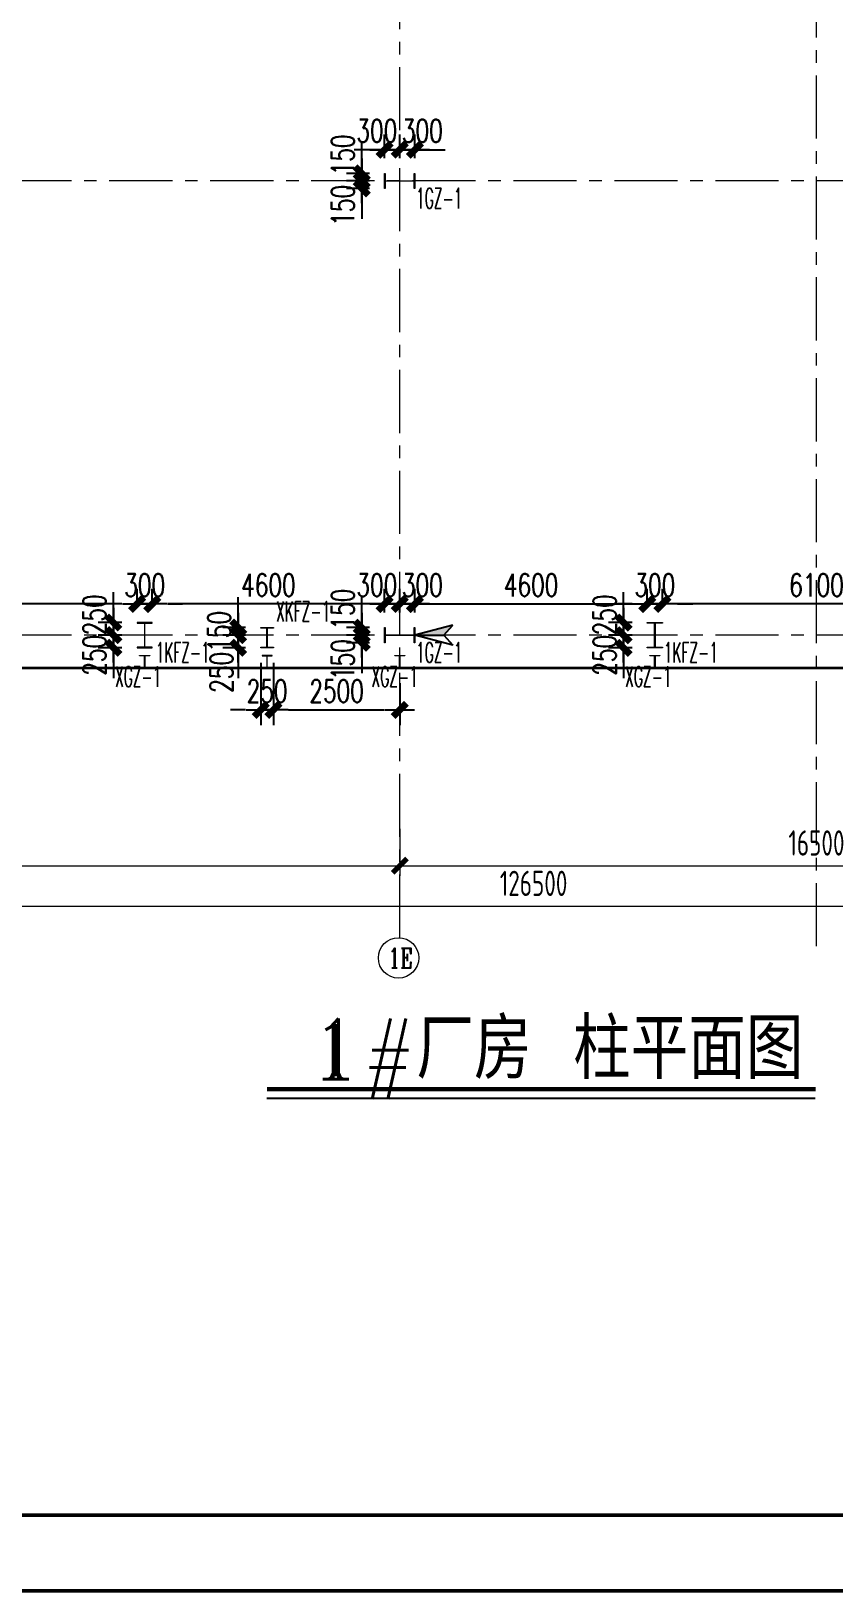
# Model space of a CAD drawing. Extents: x -1201378 to 2367219, y -619313 to 244905.
# Drawn here: x 143847 to 159733, y 118680 to 149617 of the extents above; entities that cross this region are included whole.
import ezdxf
from ezdxf.enums import TextEntityAlignment as Align

# ---------------------------------------------------------------- set-up
doc = ezdxf.new("R2010")
doc.units = 0
doc.header["$LTSCALE"] = 1000
doc.linetypes.add('CENTER', pattern=[2, 1.25, -0.25, 0.25, -0.25])
doc.linetypes.add('HIDDEN', pattern=[0.375, 0.25, -0.125])
doc.layers.get('0').update_dxf_attribs({"linetype": 'CONTINUOUS'})
doc.layers.get('Defpoints').update_dxf_attribs({"linetype": 'CONTINUOUS'})
for name, color, linetype in [('0-cxFrame', 155, 'CONTINUOUS'), ('S-CJGC', 5, 'CONTINUOUS'), ('S-DIMZ', 115, 'CONTINUOUS'), ('S-SGJ', 21, 'CONTINUOUS'), ('S-SHAPE2', 165, 'HIDDEN'), ('S-TEXT', 21, 'CONTINUOUS')]:
    doc.layers.add(name, color=color, linetype=linetype)
for name, color, linetype, lineweight in [('0-cxText', 131, 'CONTINUOUS', 25), ('S-axis', 111, 'CONTINUOUS', 0), ('S-col', 2, 'CONTINUOUS', 0), ('S-dote', 5, 'CENTER', 0)]:
    doc.layers.add(name, color=color, linetype=linetype, lineweight=lineweight)
doc.styles.add('_TCH_AXIS', font='COMPLEX', dxfattribs={"bigfont": 'GBCBIG'})
doc.styles.add('cx_tuming', font='simhei.ttf')
doc.styles.add('cx_tuqian1', font='')
doc.styles.add('SS1', font='tj-romans1.shx', dxfattribs={"width": 0.7, "bigfont": 'tj-hztxt1.shx'})
doc.styles.add('TKZ1', font='tjromant.shx', dxfattribs={"width": 0.7, "bigfont": 'tjhts.shx'})
doc.styles.add('TSSD_Dimension', font='tssdeng.shx', dxfattribs={"width": 0.7, "bigfont": 'hztxt.shx'})
doc.styles.add('黑体', font='simhei.ttf', dxfattribs={"width": 0.8})
doc.styles.get('cx_tuqian1').set_extended_font_data('SimSun')
doc.dimstyles.new('S-150-ARCHI', dxfattribs={"dimscale": 150, "dimtxt": 3, "dimasz": 2, "dimexe": 2, "dimexo": 2, "dimgap": 1, "dimtad": 1, "dimdec": 0, "dimzin": 0, "dimdsep": 46, "dimtxsty": 'SS1', "dimblk1": 'TT', "dimblk2": 'TT', "dimsah": 1, "dimcen": 1, "dimclrd": 256, "dimclre": 256, "dimclrt": 256, "dimadec": 0, "dimazin": 0, "dimtfac": 1, "dimtdec": 0, "dimtix": 1, "dimtmove": 2, "dimatfit": 0, "dimldrblk": 'TT', "dimfxl": 2, "dimtolj": 1, "dimtzin": 0, "dimarcsym": 0})
doc.dimstyles.new('TSSD_200_200', dxfattribs={"dimtxt": 500, "dimasz": 200, "dimexe": 200, "dimexo": 500, "dimgap": 200, "dimtad": 1, "dimdec": 0, "dimzin": 0, "dimdsep": 46, "dimtxsty": 'TSSD_Dimension', "dimblk": 'ARCHTICK', "dimcen": 0, "dimdle": 200, "dimclrt": 7, "dimadec": 0, "dimazin": 0, "dimtfac": 1, "dimtdec": 0, "dimtix": 1, "dimtmove": 2, "dimatfit": 3, "dimfxl": 1, "dimtolj": 1, "dimtzin": 0, "dimarcsym": 0})

# ---------------------------------------------------------------- blocks, each defined once
blk = doc.blocks.new('TK22.A0 L(Dragon)')
at = {"layer": '0-cxFrame', "color": 7, "const_width": 0.5}
blk.add_lwpolyline([(0, 0), (-1486, 0), (-1486, 841), (0, 841)], close=True, dxfattribs=at)
at = {"layer": '0-cxFrame', "const_width": 0.5}
blk.add_lwpolyline([(-80, 10), (-1466, 10), (-1466, 831), (-80, 831)], close=True, dxfattribs=at)
at = {"style": '黑体', "flags": 4}
blk.add_attdef('图幅', text='', height=3.3, dxfattribs=at).set_placement((-40, 3), align=Align.RIGHT)
at = {"layer": '0-cxText', "flags": 4}
for tag, height, style, p in [('建设单位', 3.5, 'cx_tuming', (-45, 240)), ('项目名称', 3.5, 'cx_tuming', (-45, 210)), ('子项名称', 3.5, 'cx_tuming', (-45, 180)), ('工程编号', 3.3, 'cx_tuqian1', (-35, 165)), ('图名1', 3.5, 'cx_tuming', (-45, 87)), ('图名2', 3.5, 'cx_tuming', (-45, 79)), ('图名3', 3.5, 'cx_tuming', (-45, 71)), ('出图日期', 3.3, 'cx_tuqian1', (-39, 60)), ('专业', 3.3, 'cx_tuqian1', (-55, 52)), ('图号', 3.3, 'cx_tuqian1', (-55, 44)), ('版次', 3.3, 'cx_tuqian1', (-20, 44))]:
    blk.add_attdef(tag, text='', height=height, dxfattribs=dict(at, style=style)).set_placement(p, align=Align.MIDDLE)
at = {"layer": 'Defpoints', "color": 6, "flags": 4}
for tag, height, style, p in [('tufu', 3.3, '黑体', (-12, 12)), ('dwfname', 4, 'cx_tuqian1', (-80, 3))]:
    blk.add_attdef(tag, text='', height=height, dxfattribs=dict(at, style=style)).set_placement(p, align=Align.RIGHT)
blk = doc.blocks.new('_FZH')
at = {"layer": 'S-col'}
blk.add_lwpolyline([(-0.375, -0.188), (-0.375, 0.187), (-0.36, 0.187), (-0.36, 0.005), (0.36, 0.005), (0.36, 0.187), (0.375, 0.187), (0.375, -0.188), (0.36, -0.188), (0.36, -0.005), (-0.36, -0.005), (-0.36, -0.188)], close=True, dxfattribs=at)
blk = doc.blocks.new('w4234324')
at = {"layer": 'S-col', "xscale": 800.0000000000005, "yscale": 800.0000000000005, "zscale": 800.0000000000005}
for p in [(-193954, 750820), (-193954, 741820)]:
    blk.add_blockref('_FZH', p, dxfattribs=at)
blk = doc.blocks.new('_ArchTick')
at = {"color": 0, "linetype": 'ByBlock', "const_width": 0.5}
blk.add_lwpolyline([(-0.71, -0.71), (0.71, 0.71)], dxfattribs=at)
blk = doc.blocks.new('*D3026')
at = {"layer": 'Defpoints', "color": 0, "transparency": 16777216}
for p in [(-165358, 21687), (-148858, 21687), (-148858, 20460)]:
    blk.add_point(p, dxfattribs=at)
at = {"layer": 'S-axis', "color": 0, "lineweight": -2, "transparency": 16777216}
for p, q in [((-165358, 21187), (-165358, 20260)), ((-148858, 21187), (-148858, 20260)), ((-165558, 20460), (-148658, 20460))]:
    blk.add_line(p, q, dxfattribs=at)
at = {"layer": 'S-axis', "color": 0, "lineweight": -2, "transparency": 16777216, "xscale": 200, "yscale": 200, "zscale": 200, "rotation": 180}
blk.add_blockref('_ArchTick', (-165358, 20460), dxfattribs=at)
at = {"layer": 'S-axis', "color": 0, "lineweight": -2, "transparency": 16777216, "xscale": 200, "yscale": 200, "zscale": 200}
blk.add_blockref('_ArchTick', (-148858, 20460), dxfattribs=at)
at = {"layer": 'S-axis', "color": 7, "transparency": 16777216, "insert": (-157108, 20910), "char_height": 500, "attachment_point": 5, "style": 'TSSD_Dimension'}
blk.add_mtext('\\A1;16500', dxfattribs=at)
blk = doc.blocks.new('*D3027')
at = {"layer": 'Defpoints', "color": 0, "transparency": 16777216}
for p in [(-148858, 21687), (-132358, 21687), (-132358, 20460)]:
    blk.add_point(p, dxfattribs=at)
at = {"layer": 'S-axis', "color": 0, "lineweight": -2, "transparency": 16777216}
for p, q in [((-148858, 21187), (-148858, 20260)), ((-132358, 21187), (-132358, 20260)), ((-149058, 20460), (-132158, 20460))]:
    blk.add_line(p, q, dxfattribs=at)
at = {"layer": 'S-axis', "color": 0, "lineweight": -2, "transparency": 16777216, "xscale": 200, "yscale": 200, "zscale": 200, "rotation": 180}
blk.add_blockref('_ArchTick', (-148858, 20460), dxfattribs=at)
at = {"layer": 'S-axis', "color": 0, "lineweight": -2, "transparency": 16777216, "xscale": 200, "yscale": 200, "zscale": 200}
blk.add_blockref('_ArchTick', (-132358, 20460), dxfattribs=at)
at = {"layer": 'S-axis', "color": 7, "transparency": 16777216, "insert": (-140608, 20910), "char_height": 500, "attachment_point": 5, "style": 'TSSD_Dimension'}
blk.add_mtext('\\A1;16500', dxfattribs=at)
blk = doc.blocks.new('*D3034')
at = {"layer": 'Defpoints', "color": 0, "transparency": 16777216}
for p in [(-209458, 21587), (-82958, 21587), (-82958, 19660)]:
    blk.add_point(p, dxfattribs=at)
at = {"layer": 'S-axis', "color": 0, "lineweight": -2, "transparency": 16777216}
for p, q in [((-209458, 21087), (-209458, 19460)), ((-82958, 21087), (-82958, 19460)), ((-209658, 19660), (-82758, 19660))]:
    blk.add_line(p, q, dxfattribs=at)
at = {"layer": 'S-axis', "color": 0, "lineweight": -2, "transparency": 16777216, "xscale": 200, "yscale": 200, "zscale": 200, "rotation": 180}
blk.add_blockref('_ArchTick', (-209458, 19660), dxfattribs=at)
at = {"layer": 'S-axis', "color": 0, "lineweight": -2, "transparency": 16777216, "xscale": 200, "yscale": 200, "zscale": 200}
blk.add_blockref('_ArchTick', (-82958, 19660), dxfattribs=at)
at = {"layer": 'S-axis', "color": 7, "transparency": 16777216, "insert": (-146208, 20110), "char_height": 500, "attachment_point": 5, "style": 'TSSD_Dimension'}
blk.add_mtext('\\A1;126500', dxfattribs=at)
blk = doc.blocks.new('TT')
blk.add_line((-0.97, 0), (0.97, 0))
at = {"const_width": 0.45}
blk.add_lwpolyline([(-0.44, -0.44), (0.44, 0.44)], dxfattribs=at)
blk = doc.blocks.new('*D4907')
at = {"layer": 'Defpoints', "color": 0, "transparency": 16777216}
for p in [(150390, 137652), (150842, 137652), (150842, 137502)]:
    blk.add_point(p, dxfattribs=at)
at = {"layer": 'S-DIMZ', "lineweight": -2, "transparency": 16777216}
for p, q in [((150390, 137952), (150390, 138252)), ((150542, 137652), (150090, 137652)), ((150542, 137502), (150090, 137502)), ((150390, 137502), (150390, 137652)), ((150390, 137202), (150390, 136902))]:
    blk.add_line(p, q, dxfattribs=at)
at = {"layer": 'S-DIMZ', "lineweight": -2, "transparency": 16777216, "xscale": 300, "yscale": 300, "zscale": 300}
for p, rotation in [((150390, 137652), 270), ((150390, 137502), 90)]:
    blk.add_blockref('TT', p, dxfattribs=dict(at, rotation=rotation))
at = {"layer": 'S-DIMZ', "transparency": 16777216, "insert": (150015, 137168), "char_height": 450, "attachment_point": 5, "rotation": 90, "style": 'SS1'}
blk.add_mtext('\\A1;150', dxfattribs=at)
blk = doc.blocks.new('*D4908')
at = {"layer": 'Defpoints', "color": 0, "transparency": 16777216}
for p in [(150390, 137802), (150842, 137802), (150842, 137652)]:
    blk.add_point(p, dxfattribs=at)
at = {"layer": 'S-DIMZ', "lineweight": -2, "transparency": 16777216}
for p, q in [((150390, 138102), (150390, 138402)), ((150542, 137802), (150090, 137802)), ((150390, 137652), (150390, 137802)), ((150542, 137652), (150090, 137652)), ((150390, 137352), (150390, 137052))]:
    blk.add_line(p, q, dxfattribs=at)
at = {"layer": 'S-DIMZ', "lineweight": -2, "transparency": 16777216, "xscale": 300, "yscale": 300, "zscale": 300}
for p, rotation in [((150390, 137802), 270), ((150390, 137652), 90)]:
    blk.add_blockref('TT', p, dxfattribs=dict(at, rotation=rotation))
at = {"layer": 'S-DIMZ', "transparency": 16777216, "insert": (150015, 138167), "char_height": 450, "attachment_point": 5, "rotation": 90, "style": 'SS1'}
blk.add_mtext('\\A1;150', dxfattribs=at)
blk = doc.blocks.new('*D4909')
at = {"layer": 'Defpoints', "color": 0, "transparency": 16777216}
for p in [(151142, 138270), (150842, 137802), (151142, 137802)]:
    blk.add_point(p, dxfattribs=at)
at = {"layer": 'S-DIMZ', "lineweight": -2, "transparency": 16777216}
for p, q in [((150842, 138102), (150842, 138570)), ((151142, 138102), (151142, 138570)), ((150542, 138270), (150242, 138270)), ((150842, 138270), (151142, 138270)), ((151442, 138270), (151742, 138270))]:
    blk.add_line(p, q, dxfattribs=at)
at = {"layer": 'S-DIMZ', "lineweight": -2, "transparency": 16777216, "xscale": 300, "yscale": 300, "zscale": 300}
blk.add_blockref('TT', (150842, 138270), dxfattribs=at)
at = {"layer": 'S-DIMZ', "lineweight": -2, "transparency": 16777216, "xscale": 300, "yscale": 300, "zscale": 300, "rotation": 180}
blk.add_blockref('TT', (151142, 138270), dxfattribs=at)
at = {"layer": 'S-DIMZ', "transparency": 16777216, "insert": (150689, 138645), "char_height": 450, "attachment_point": 5, "style": 'SS1'}
blk.add_mtext('\\A1;300', dxfattribs=at)
blk = doc.blocks.new('*D4910')
at = {"layer": 'Defpoints', "color": 0, "transparency": 16777216}
for p in [(151442, 138270), (151142, 137802), (151442, 137802)]:
    blk.add_point(p, dxfattribs=at)
at = {"layer": 'S-DIMZ', "lineweight": -2, "transparency": 16777216}
for p, q in [((151142, 138102), (151142, 138570)), ((151442, 138102), (151442, 138570)), ((150842, 138270), (150542, 138270)), ((151142, 138270), (151442, 138270)), ((151742, 138270), (152042, 138270))]:
    blk.add_line(p, q, dxfattribs=at)
at = {"layer": 'S-DIMZ', "lineweight": -2, "transparency": 16777216, "xscale": 300, "yscale": 300, "zscale": 300}
blk.add_blockref('TT', (151142, 138270), dxfattribs=at)
at = {"layer": 'S-DIMZ', "lineweight": -2, "transparency": 16777216, "xscale": 300, "yscale": 300, "zscale": 300, "rotation": 180}
blk.add_blockref('TT', (151442, 138270), dxfattribs=at)
at = {"layer": 'S-DIMZ', "transparency": 16777216, "insert": (151589, 138645), "char_height": 450, "attachment_point": 5, "style": 'SS1'}
blk.add_mtext('\\A1;300', dxfattribs=at)
blk = doc.blocks.new('*D4891')
at = {"layer": 'Defpoints', "color": 0, "transparency": 16777216}
for p in [(150390, 146652), (150842, 146652), (150842, 146502)]:
    blk.add_point(p, dxfattribs=at)
at = {"layer": 'S-DIMZ', "lineweight": -2, "transparency": 16777216}
for p, q in [((150390, 146952), (150390, 147252)), ((150542, 146652), (150090, 146652)), ((150390, 146502), (150390, 146652)), ((150542, 146502), (150090, 146502)), ((150390, 146202), (150390, 145902))]:
    blk.add_line(p, q, dxfattribs=at)
at = {"layer": 'S-DIMZ', "lineweight": -2, "transparency": 16777216, "xscale": 300, "yscale": 300, "zscale": 300}
for p, rotation in [((150390, 146652), 270), ((150390, 146502), 90)]:
    blk.add_blockref('TT', p, dxfattribs=dict(at, rotation=rotation))
at = {"layer": 'S-DIMZ', "transparency": 16777216, "insert": (150015, 146168), "char_height": 450, "attachment_point": 5, "rotation": 90, "style": 'SS1'}
blk.add_mtext('\\A1;150', dxfattribs=at)
blk = doc.blocks.new('*D4892')
at = {"layer": 'Defpoints', "color": 0, "transparency": 16777216}
for p in [(150390, 146802), (150842, 146802), (150842, 146652)]:
    blk.add_point(p, dxfattribs=at)
at = {"layer": 'S-DIMZ', "lineweight": -2, "transparency": 16777216}
for p, q in [((150390, 147102), (150390, 147402)), ((150542, 146802), (150090, 146802)), ((150542, 146652), (150090, 146652)), ((150390, 146652), (150390, 146802)), ((150390, 146352), (150390, 146052))]:
    blk.add_line(p, q, dxfattribs=at)
at = {"layer": 'S-DIMZ', "lineweight": -2, "transparency": 16777216, "xscale": 300, "yscale": 300, "zscale": 300}
for p, rotation in [((150390, 146802), 270), ((150390, 146652), 90)]:
    blk.add_blockref('TT', p, dxfattribs=dict(at, rotation=rotation))
at = {"layer": 'S-DIMZ', "transparency": 16777216, "insert": (150015, 147167), "char_height": 450, "attachment_point": 5, "rotation": 90, "style": 'SS1'}
blk.add_mtext('\\A1;150', dxfattribs=at)
blk = doc.blocks.new('*D4893')
at = {"layer": 'Defpoints', "color": 0, "transparency": 16777216}
for p in [(151142, 147270), (150842, 146802), (151142, 146802)]:
    blk.add_point(p, dxfattribs=at)
at = {"layer": 'S-DIMZ', "lineweight": -2, "transparency": 16777216}
for p, q in [((150542, 147270), (150242, 147270)), ((150842, 147102), (150842, 147570)), ((150842, 147270), (151142, 147270)), ((151142, 147102), (151142, 147570)), ((151442, 147270), (151742, 147270))]:
    blk.add_line(p, q, dxfattribs=at)
at = {"layer": 'S-DIMZ', "lineweight": -2, "transparency": 16777216, "xscale": 300, "yscale": 300, "zscale": 300}
blk.add_blockref('TT', (150842, 147270), dxfattribs=at)
at = {"layer": 'S-DIMZ', "lineweight": -2, "transparency": 16777216, "xscale": 300, "yscale": 300, "zscale": 300, "rotation": 180}
blk.add_blockref('TT', (151142, 147270), dxfattribs=at)
at = {"layer": 'S-DIMZ', "transparency": 16777216, "insert": (150689, 147645), "char_height": 450, "attachment_point": 5, "style": 'SS1'}
blk.add_mtext('\\A1;300', dxfattribs=at)
blk = doc.blocks.new('*D4894')
at = {"layer": 'Defpoints', "color": 0, "transparency": 16777216}
for p in [(151442, 147270), (151142, 146802), (151442, 146802)]:
    blk.add_point(p, dxfattribs=at)
at = {"layer": 'S-DIMZ', "lineweight": -2, "transparency": 16777216}
for p, q in [((150842, 147270), (150542, 147270)), ((151142, 147102), (151142, 147570)), ((151142, 147270), (151442, 147270)), ((151442, 147102), (151442, 147570)), ((151742, 147270), (152042, 147270))]:
    blk.add_line(p, q, dxfattribs=at)
at = {"layer": 'S-DIMZ', "lineweight": -2, "transparency": 16777216, "xscale": 300, "yscale": 300, "zscale": 300}
blk.add_blockref('TT', (151142, 147270), dxfattribs=at)
at = {"layer": 'S-DIMZ', "lineweight": -2, "transparency": 16777216, "xscale": 300, "yscale": 300, "zscale": 300, "rotation": 180}
blk.add_blockref('TT', (151442, 147270), dxfattribs=at)
at = {"layer": 'S-DIMZ', "transparency": 16777216, "insert": (151589, 147645), "char_height": 450, "attachment_point": 5, "style": 'SS1'}
blk.add_mtext('\\A1;300', dxfattribs=at)
blk = doc.blocks.new('*D5146')
at = {"layer": 'Defpoints', "color": 0, "transparency": 16777216}
for p in [(145942, 137902), (145473, 137652), (145942, 137652)]:
    blk.add_point(p, dxfattribs=at)
at = {"layer": 'S-DIMZ', "lineweight": -2, "transparency": 16777216}
for p, q in [((145473, 138202), (145473, 138502)), ((145642, 137902), (145173, 137902)), ((145473, 137902), (145473, 137652)), ((145642, 137652), (145173, 137652)), ((145473, 137352), (145473, 137052))]:
    blk.add_line(p, q, dxfattribs=at)
at = {"layer": 'S-DIMZ', "lineweight": -2, "transparency": 16777216, "xscale": 300, "yscale": 300, "zscale": 300}
for p, rotation in [((145473, 137902), 270), ((145473, 137652), 90)]:
    blk.add_blockref('TT', p, dxfattribs=dict(at, rotation=rotation))
at = {"layer": 'S-DIMZ', "transparency": 16777216, "insert": (145098, 138055), "char_height": 450, "attachment_point": 5, "rotation": 90, "style": 'SS1'}
blk.add_mtext('\\A1;250', dxfattribs=at)
blk = doc.blocks.new('*D5147')
at = {"layer": 'Defpoints', "color": 0, "transparency": 16777216}
for p in [(145473, 137402), (145942, 137652), (145942, 137402)]:
    blk.add_point(p, dxfattribs=at)
at = {"layer": 'S-DIMZ', "lineweight": -2, "transparency": 16777216}
for p, q in [((145473, 137952), (145473, 138252)), ((145642, 137652), (145173, 137652)), ((145642, 137402), (145173, 137402)), ((145473, 137652), (145473, 137402)), ((145473, 137102), (145473, 136802))]:
    blk.add_line(p, q, dxfattribs=at)
at = {"layer": 'S-DIMZ', "lineweight": -2, "transparency": 16777216, "xscale": 300, "yscale": 300, "zscale": 300}
for p, rotation in [((145473, 137652), 270), ((145473, 137402), 90)]:
    blk.add_blockref('TT', p, dxfattribs=dict(at, rotation=rotation))
at = {"layer": 'S-DIMZ', "transparency": 16777216, "insert": (145098, 137254), "char_height": 450, "attachment_point": 5, "rotation": 90, "style": 'SS1'}
blk.add_mtext('\\A1;250', dxfattribs=at)
blk = doc.blocks.new('*D5148')
at = {"layer": 'Defpoints', "color": 0, "transparency": 16777216}
for p in [(146242, 138270), (145942, 137902), (146242, 137902)]:
    blk.add_point(p, dxfattribs=at)
at = {"layer": 'S-DIMZ', "lineweight": -2, "transparency": 16777216}
for p, q in [((145942, 138202), (145942, 138570)), ((146242, 138202), (146242, 138570)), ((145642, 138270), (145342, 138270)), ((145942, 138270), (146242, 138270)), ((146542, 138270), (146842, 138270))]:
    blk.add_line(p, q, dxfattribs=at)
at = {"layer": 'S-DIMZ', "lineweight": -2, "transparency": 16777216, "xscale": 300, "yscale": 300, "zscale": 300}
blk.add_blockref('TT', (145942, 138270), dxfattribs=at)
at = {"layer": 'S-DIMZ', "lineweight": -2, "transparency": 16777216, "xscale": 300, "yscale": 300, "zscale": 300, "rotation": 180}
blk.add_blockref('TT', (146242, 138270), dxfattribs=at)
at = {"layer": 'S-DIMZ', "transparency": 16777216, "insert": (146092, 138645), "char_height": 450, "attachment_point": 5, "style": 'SS1'}
blk.add_mtext('\\A1;300', dxfattribs=at)
blk = doc.blocks.new('*D5150')
at = {"layer": 'Defpoints', "color": 0, "transparency": 16777216}
for p in [(139842, 138270), (139842, 137902), (145942, 137902)]:
    blk.add_point(p, dxfattribs=at)
at = {"layer": 'S-DIMZ', "lineweight": -2, "transparency": 16777216}
for p, q in [((139842, 138202), (139842, 138570)), ((145942, 138202), (145942, 138570)), ((145642, 138270), (140142, 138270))]:
    blk.add_line(p, q, dxfattribs=at)
at = {"layer": 'S-DIMZ', "lineweight": -2, "transparency": 16777216, "xscale": 300, "yscale": 300, "zscale": 300, "rotation": 180}
blk.add_blockref('TT', (139842, 138270), dxfattribs=at)
at = {"layer": 'S-DIMZ', "lineweight": -2, "transparency": 16777216, "xscale": 300, "yscale": 300, "zscale": 300}
blk.add_blockref('TT', (145942, 138270), dxfattribs=at)
at = {"layer": 'S-DIMZ', "transparency": 16777216, "insert": (142892, 138645), "char_height": 450, "attachment_point": 5, "style": 'SS1'}
blk.add_mtext('\\A1;6100', dxfattribs=at)
blk = doc.blocks.new('*D5154')
at = {"layer": 'Defpoints', "color": 0, "transparency": 16777216}
for p in [(146242, 138270), (146242, 137902), (150842, 137802)]:
    blk.add_point(p, dxfattribs=at)
at = {"layer": 'S-DIMZ', "lineweight": -2, "transparency": 16777216}
for p, q in [((146242, 138202), (146242, 138570)), ((150842, 138102), (150842, 138570)), ((150542, 138270), (146542, 138270))]:
    blk.add_line(p, q, dxfattribs=at)
at = {"layer": 'S-DIMZ', "lineweight": -2, "transparency": 16777216, "xscale": 300, "yscale": 300, "zscale": 300, "rotation": 180}
blk.add_blockref('TT', (146242, 138270), dxfattribs=at)
at = {"layer": 'S-DIMZ', "lineweight": -2, "transparency": 16777216, "xscale": 300, "yscale": 300, "zscale": 300}
blk.add_blockref('TT', (150842, 138270), dxfattribs=at)
at = {"layer": 'S-DIMZ', "transparency": 16777216, "insert": (148542, 138645), "char_height": 450, "attachment_point": 5, "style": 'SS1'}
blk.add_mtext('\\A1;4600', dxfattribs=at)
blk = doc.blocks.new('*D5160')
at = {"layer": 'Defpoints', "color": 0, "transparency": 16777216}
for p in [(156042, 137902), (155573, 137652), (156042, 137652)]:
    blk.add_point(p, dxfattribs=at)
at = {"layer": 'S-DIMZ', "lineweight": -2, "transparency": 16777216}
for p, q in [((155573, 138202), (155573, 138502)), ((155742, 137902), (155273, 137902)), ((155573, 137902), (155573, 137652)), ((155742, 137652), (155273, 137652)), ((155573, 137352), (155573, 137052))]:
    blk.add_line(p, q, dxfattribs=at)
at = {"layer": 'S-DIMZ', "lineweight": -2, "transparency": 16777216, "xscale": 300, "yscale": 300, "zscale": 300}
for p, rotation in [((155573, 137902), 270), ((155573, 137652), 90)]:
    blk.add_blockref('TT', p, dxfattribs=dict(at, rotation=rotation))
at = {"layer": 'S-DIMZ', "transparency": 16777216, "insert": (155198, 138055), "char_height": 450, "attachment_point": 5, "rotation": 90, "style": 'SS1'}
blk.add_mtext('\\A1;250', dxfattribs=at)
blk = doc.blocks.new('*D5161')
at = {"layer": 'Defpoints', "color": 0, "transparency": 16777216}
for p in [(155573, 137402), (156042, 137652), (156042, 137402)]:
    blk.add_point(p, dxfattribs=at)
at = {"layer": 'S-DIMZ', "lineweight": -2, "transparency": 16777216}
for p, q in [((155573, 137952), (155573, 138252)), ((155742, 137652), (155273, 137652)), ((155742, 137402), (155273, 137402)), ((155573, 137652), (155573, 137402)), ((155573, 137102), (155573, 136802))]:
    blk.add_line(p, q, dxfattribs=at)
at = {"layer": 'S-DIMZ', "lineweight": -2, "transparency": 16777216, "xscale": 300, "yscale": 300, "zscale": 300}
for p, rotation in [((155573, 137652), 270), ((155573, 137402), 90)]:
    blk.add_blockref('TT', p, dxfattribs=dict(at, rotation=rotation))
at = {"layer": 'S-DIMZ', "transparency": 16777216, "insert": (155198, 137254), "char_height": 450, "attachment_point": 5, "rotation": 90, "style": 'SS1'}
blk.add_mtext('\\A1;250', dxfattribs=at)
blk = doc.blocks.new('*D5162')
at = {"layer": 'Defpoints', "color": 0, "transparency": 16777216}
for p in [(156342, 138270), (156042, 137902), (156342, 137902)]:
    blk.add_point(p, dxfattribs=at)
at = {"layer": 'S-DIMZ', "lineweight": -2, "transparency": 16777216}
for p, q in [((156042, 138202), (156042, 138570)), ((156342, 138202), (156342, 138570)), ((155742, 138270), (155442, 138270)), ((156042, 138270), (156342, 138270)), ((156642, 138270), (156942, 138270))]:
    blk.add_line(p, q, dxfattribs=at)
at = {"layer": 'S-DIMZ', "lineweight": -2, "transparency": 16777216, "xscale": 300, "yscale": 300, "zscale": 300}
blk.add_blockref('TT', (156042, 138270), dxfattribs=at)
at = {"layer": 'S-DIMZ', "lineweight": -2, "transparency": 16777216, "xscale": 300, "yscale": 300, "zscale": 300, "rotation": 180}
blk.add_blockref('TT', (156342, 138270), dxfattribs=at)
at = {"layer": 'S-DIMZ', "transparency": 16777216, "insert": (156192, 138645), "char_height": 450, "attachment_point": 5, "style": 'SS1'}
blk.add_mtext('\\A1;300', dxfattribs=at)
blk = doc.blocks.new('*D5158')
at = {"layer": 'Defpoints', "color": 0, "transparency": 16777216}
for p in [(156042, 138270), (151442, 137802), (156042, 137902)]:
    blk.add_point(p, dxfattribs=at)
at = {"layer": 'S-DIMZ', "lineweight": -2, "transparency": 16777216}
for p, q in [((151442, 138102), (151442, 138570)), ((156042, 138202), (156042, 138570)), ((151742, 138270), (155742, 138270))]:
    blk.add_line(p, q, dxfattribs=at)
at = {"layer": 'S-DIMZ', "lineweight": -2, "transparency": 16777216, "xscale": 300, "yscale": 300, "zscale": 300, "rotation": 180}
blk.add_blockref('TT', (151442, 138270), dxfattribs=at)
at = {"layer": 'S-DIMZ', "lineweight": -2, "transparency": 16777216, "xscale": 300, "yscale": 300, "zscale": 300}
blk.add_blockref('TT', (156042, 138270), dxfattribs=at)
at = {"layer": 'S-DIMZ', "transparency": 16777216, "insert": (153742, 138645), "char_height": 450, "attachment_point": 5, "style": 'SS1'}
blk.add_mtext('\\A1;4600', dxfattribs=at)
blk = doc.blocks.new('*D5159')
at = {"layer": 'Defpoints', "color": 0, "transparency": 16777216}
for p in [(156342, 138270), (156342, 137902), (162442, 137902)]:
    blk.add_point(p, dxfattribs=at)
at = {"layer": 'S-DIMZ', "lineweight": -2, "transparency": 16777216}
for p, q in [((156342, 138202), (156342, 138570)), ((162442, 138202), (162442, 138570)), ((162142, 138270), (156642, 138270))]:
    blk.add_line(p, q, dxfattribs=at)
at = {"layer": 'S-DIMZ', "lineweight": -2, "transparency": 16777216, "xscale": 300, "yscale": 300, "zscale": 300, "rotation": 180}
blk.add_blockref('TT', (156342, 138270), dxfattribs=at)
at = {"layer": 'S-DIMZ', "lineweight": -2, "transparency": 16777216, "xscale": 300, "yscale": 300, "zscale": 300}
blk.add_blockref('TT', (162442, 138270), dxfattribs=at)
at = {"layer": 'S-DIMZ', "transparency": 16777216, "insert": (159392, 138645), "char_height": 450, "attachment_point": 5, "style": 'SS1'}
blk.add_mtext('\\A1;6100', dxfattribs=at)
blk = doc.blocks.new('S-CJGC')
at = {"layer": 'S-CJGC'}
for p, q in [((-131, -119), (0, 381)), ((131, -119), (0, 381)), ((0, 381), (0, 0)), ((0, 0), (-131, -119)), ((0, 0), (131, -119))]:
    blk.add_line(p, q, dxfattribs=at)
blk.add_solid([(131, -119), (0, 0), (0, 381)], dxfattribs=at)
blk = doc.blocks.new('*D6781')
at = {"layer": 'Defpoints', "color": 0, "transparency": 16777216}
for p in [(148391, 137802), (147943, 137652), (148391, 137652)]:
    blk.add_point(p, dxfattribs=at)
at = {"layer": 'S-DIMZ', "lineweight": -2, "transparency": 16777216}
for p, q in [((147943, 138102), (147943, 138402)), ((148091, 137802), (147643, 137802)), ((147943, 137802), (147943, 137652)), ((148091, 137652), (147643, 137652)), ((147943, 137352), (147943, 137052))]:
    blk.add_line(p, q, dxfattribs=at)
at = {"layer": 'S-DIMZ', "lineweight": -2, "transparency": 16777216, "xscale": 300, "yscale": 300, "zscale": 300}
for p, rotation in [((147943, 137802), 270), ((147943, 137652), 90)]:
    blk.add_blockref('TT', p, dxfattribs=dict(at, rotation=rotation))
at = {"layer": 'S-DIMZ', "transparency": 16777216, "insert": (147568, 137727), "char_height": 450, "attachment_point": 5, "rotation": 90, "style": 'SS1'}
blk.add_mtext('\\A1;150', dxfattribs=at)
blk = doc.blocks.new('*D6782')
at = {"layer": 'Defpoints', "color": 0, "transparency": 16777216}
for p in [(147943, 137402), (148391, 137652), (148391, 137402)]:
    blk.add_point(p, dxfattribs=at)
at = {"layer": 'S-DIMZ', "lineweight": -2, "transparency": 16777216}
for p, q in [((147943, 137952), (147943, 138252)), ((148091, 137652), (147643, 137652)), ((148091, 137402), (147643, 137402)), ((147943, 137652), (147943, 137402)), ((147943, 137102), (147943, 136802))]:
    blk.add_line(p, q, dxfattribs=at)
at = {"layer": 'S-DIMZ', "lineweight": -2, "transparency": 16777216, "xscale": 300, "yscale": 300, "zscale": 300}
for p, rotation in [((147943, 137652), 270), ((147943, 137402), 90)]:
    blk.add_blockref('TT', p, dxfattribs=dict(at, rotation=rotation))
at = {"layer": 'S-DIMZ', "transparency": 16777216, "insert": (147613, 136915), "char_height": 450, "attachment_point": 5, "rotation": 90, "style": 'SS1'}
blk.add_mtext('\\A1;250', dxfattribs=at)
blk = doc.blocks.new('*D6783')
at = {"layer": 'Defpoints', "color": 0, "transparency": 16777216}
for p in [(148391, 137402), (148641, 137402), (148641, 136170)]:
    blk.add_point(p, dxfattribs=at)
at = {"layer": 'S-DIMZ', "lineweight": -2, "transparency": 16777216}
for p, q in [((148391, 137102), (148391, 135870)), ((148641, 137102), (148641, 135870)), ((148091, 136170), (147791, 136170)), ((148391, 136170), (148641, 136170)), ((148941, 136170), (149241, 136170))]:
    blk.add_line(p, q, dxfattribs=at)
at = {"layer": 'S-DIMZ', "lineweight": -2, "transparency": 16777216, "xscale": 300, "yscale": 300, "zscale": 300}
blk.add_blockref('TT', (148391, 136170), dxfattribs=at)
at = {"layer": 'S-DIMZ', "lineweight": -2, "transparency": 16777216, "xscale": 300, "yscale": 300, "zscale": 300, "rotation": 180}
blk.add_blockref('TT', (148641, 136170), dxfattribs=at)
at = {"layer": 'S-DIMZ', "transparency": 16777216, "insert": (148516, 136545), "char_height": 450, "attachment_point": 5, "style": 'SS1'}
blk.add_mtext('\\A1;250', dxfattribs=at)
blk = doc.blocks.new('*D6784')
at = {"layer": 'Defpoints', "color": 0, "transparency": 16777216}
for p in [(148641, 137402), (151142, 137002), (151142, 136170)]:
    blk.add_point(p, dxfattribs=at)
at = {"layer": 'S-DIMZ', "lineweight": -2, "transparency": 16777216}
for p, q in [((148641, 137102), (148641, 135870)), ((151142, 136702), (151142, 135870)), ((148941, 136170), (150842, 136170))]:
    blk.add_line(p, q, dxfattribs=at)
at = {"layer": 'S-DIMZ', "lineweight": -2, "transparency": 16777216, "xscale": 300, "yscale": 300, "zscale": 300, "rotation": 180}
blk.add_blockref('TT', (148641, 136170), dxfattribs=at)
at = {"layer": 'S-DIMZ', "lineweight": -2, "transparency": 16777216, "xscale": 300, "yscale": 300, "zscale": 300}
blk.add_blockref('TT', (151142, 136170), dxfattribs=at)
at = {"layer": 'S-DIMZ', "transparency": 16777216, "insert": (149892, 136545), "char_height": 450, "attachment_point": 5, "style": 'SS1'}
blk.add_mtext('\\A1;2500', dxfattribs=at)
blk = doc.blocks.new('1#轴网')
at = {"layer": 'S-axis'}
blk.add_circle((-148881.2, 18633.1), 400, dxfattribs=at)
at = {"layer": 'S-dote'}
for p, q in [((-148858.5, 19032.5), (-148858.5, 124689.3)), ((-140608.5, 18867), (-140608.5, 124689.3)), ((-99358.5, 34027), (-216950.7, 34027)), ((-99358.5, 25027), (-216950.7, 25027))]:
    blk.add_line(p, q, dxfattribs=at)
at = {"layer": 'S-axis', "style": '_TCH_AXIS', "width": 0.705882}
blk.add_text('1E', height=387.75, dxfattribs=at).set_placement((-149083.3, 18439.2))
at = {"layer": 'S-axis'}
for p1, p2, distance, picture, middle in [((-165358.5, 21687), (-148858.5, 21687), -1226.7, '*D3026', (-157108.5, 20910.3)), ((-148858.5, 21687), (-132358.5, 21687), -1226.7, '*D3027', (-140608.5, 20910.3)), ((-209458.5, 21587), (-82958.5, 21587), -1926.7, '*D3034', (-146208.5, 20110.3))]:
    dim = blk.add_aligned_dim(p1=p1, p2=p2, distance=distance, dimstyle='TSSD_200_200', dxfattribs=at)
    dim.commit()
    dim.dimension.update_dxf_attribs({"geometry": picture, "text_midpoint": middle})

msp = doc.modelspace()

# ---------------------------------------------------------------- linework, layer by layer
at = {"layer": 'S-col'}
for points in [[(145941.5, 137401.8), (146241.5, 137401.8), (146241.5, 137413.8), (146095.5, 137413.8), (146095.5, 137889.8), (146241.5, 137889.8), (146241.5, 137901.8), (145941.5, 137901.8), (145941.5, 137889.8), (146087.5, 137889.8), (146087.5, 137413.8), (145941.5, 137413.8)], [(156341.5, 137401.8), (156041.5, 137401.8), (156041.5, 137413.8), (156187.5, 137413.8), (156187.5, 137889.8), (156041.5, 137889.8), (156041.5, 137901.8), (156341.5, 137901.8), (156341.5, 137889.8), (156195.5, 137889.8), (156195.5, 137413.8), (156341.5, 137413.8)], [(146191.5, 137001.8), (145991.5, 137001.8), (145991.5, 137013.8), (146087.5, 137013.8), (146087.5, 137239.8), (145991.5, 137239.8), (145991.5, 137251.8), (146191.5, 137251.8), (146191.5, 137239.8), (146095.5, 137239.8), (146095.5, 137013.8), (146191.5, 137013.8)], [(151241.5, 137001.8), (151041.5, 137001.8), (151041.5, 137013.8), (151137.5, 137013.8), (151137.5, 137239.8), (151041.5, 137239.8), (151041.5, 137251.8), (151241.5, 137251.8), (151241.5, 137239.8), (151145.5, 137239.8), (151145.5, 137013.8), (151241.5, 137013.8)], [(156291.5, 137001.8), (156091.5, 137001.8), (156091.5, 137013.8), (156187.5, 137013.8), (156187.5, 137239.8), (156091.5, 137239.8), (156091.5, 137251.8), (156291.5, 137251.8), (156291.5, 137239.8), (156195.5, 137239.8), (156195.5, 137013.8), (156291.5, 137013.8)]]:
    msp.add_lwpolyline(points, close=True, dxfattribs=at)
at = {"layer": 'S-col', "color": 1}
msp.add_lwpolyline([(148641.5, 137413.8), (148641.5, 137401.8), (148391.5, 137401.8), (148391.5, 137413.8), (148512.5, 137413.8), (148512.5, 137789.8), (148391.5, 137789.8), (148391.5, 137801.8), (148641.5, 137801.8), (148641.5, 137789.8), (148520.5, 137789.8), (148520.5, 137413.8)], close=True, dxfattribs=at)
at = {"layer": 'S-col', "color": 3}
msp.add_lwpolyline([(148616.5, 137251.8), (148416.5, 137251.8), (148416.5, 137239.8), (148512.5, 137239.8), (148512.5, 137013.8), (148416.5, 137013.8), (148416.5, 137001.8), (148616.5, 137001.8), (148616.5, 137013.8), (148520.5, 137013.8), (148520.5, 137239.8), (148616.5, 137239.8)], close=True, dxfattribs=at)
at = {"layer": 'S-SHAPE2', "ltscale": 2, "const_width": 50}
msp.add_lwpolyline([(201041.5, 137001.8), (90591.5, 137001.8), (90591.5, 156136.3), (114006.5, 228301.8), (201041.5, 228301.8)], dxfattribs=at)
at = {"layer": 'S-TEXT'}
msp.add_line((148511.2, 128477.5), (159369, 128477.5), dxfattribs=at)
at = {"layer": 'S-TEXT', "const_width": 90}
msp.add_lwpolyline([(148511.2, 128657.5), (159374.6, 128657.5)], dxfattribs=at)

# ---------------------------------------------------------------- block references
at = {"layer": '0-cxFrame', "xscale": 150, "yscale": 150, "zscale": 150}
msp.add_blockref('TK22.A0 L(Dragon)', (267181.8, 118717.3), dxfattribs=at)
at = {"layer": 'S-axis'}
msp.add_blockref('1#轴网', (300000, 112624.8), dxfattribs=at)
at = {"layer": 'S-CJGC', "xscale": 1.5, "yscale": 1.5, "zscale": 1.5, "rotation": 90}
msp.add_blockref('S-CJGC', (152013.3, 137651.8), dxfattribs=at)
at = {"layer": 'S-col'}
msp.add_blockref('w4234324', (345095.7, -604168.2), dxfattribs=at)

# ---------------------------------------------------------------- texts
at = {"layer": 'S-SGJ', "style": 'SS1', "width": 0.5}
for s, p in [('1GZ-1', (151465.5, 146308.2)), ('XKFZ-1', (148695.3, 138121.4)), ('1KFZ-1', (146309.7, 137308.2)), ('1GZ-1', (151465.5, 137308.2)), ('1KFZ-1', (156369.1, 137308.2)), ('XGZ-1', (145506.1, 136829.7)), ('XGZ-1', (150585.1, 136829.7)), ('XGZ-1', (155606.1, 136829.7))]:
    msp.add_text(s, height=400, dxfattribs=at).set_placement(p, align=Align.MIDDLE_LEFT)
at = {"layer": 'S-TEXT', "style": 'TKZ1'}
msp.add_text('1#厂房 柱平面图', height=1200, dxfattribs=at).set_placement((159134.2, 128858.4), align=Align.RIGHT)

# ---------------------------------------------------------------- dimensions: what is measured, and where the dimension line sits
at = {"layer": 'S-DIMZ'}
for base, p1, p2, picture, middle in [((151141.5, 147270), (150841.5, 146801.8), (151141.5, 146801.8), '*D4893', (150688.6, 147645)), ((151441.5, 147270), (151141.5, 146801.8), (151441.5, 146801.8), '*D4894', (151589.3, 147645)), ((151141.5, 138270), (150841.5, 137801.8), (151141.5, 137801.8), '*D4909', (150688.6, 138645)), ((151441.5, 138270), (151141.5, 137801.8), (151441.5, 137801.8), '*D4910', (151589.3, 138645))]:
    dim = msp.add_linear_dim(base=base, p1=p1, p2=p2, dimstyle='S-150-ARCHI', dxfattribs=at)
    dim.commit()
    dim.dimension.update_dxf_attribs({"geometry": picture, "text_midpoint": middle, "dimtype": 160})
for base, p1, p2, angle, picture, middle in [((150390.1, 146801.8), (150841.5, 146651.8), (150841.5, 146801.8), 90, '*D4892', (150015.1, 147166.7)), ((150390.1, 146651.8), (150841.5, 146501.8), (150841.5, 146651.8), 90, '*D4891', (150015.1, 146168)), ((150390.1, 137801.8), (150841.5, 137651.8), (150841.5, 137801.8), 90, '*D4908', (150015.1, 138166.7)), ((145473.4, 137651.8), (145941.5, 137901.8), (145941.5, 137651.8), 270, '*D5146', (145098.4, 138054.7)), ((155573.4, 137651.8), (156041.5, 137901.8), (156041.5, 137651.8), 270, '*D5160', (155198.4, 138054.7)), ((145473.4, 137401.8), (145941.5, 137651.8), (145941.5, 137401.8), 270, '*D5147', (145098.4, 137254.1)), ((147943.3, 137401.8), (148391.5, 137651.8), (148391.5, 137401.8), 90, '*D6782', (147613.5, 136915.4)), ((150390.1, 137651.8), (150841.5, 137501.8), (150841.5, 137651.8), 90, '*D4907', (150015.1, 137168)), ((155573.4, 137401.8), (156041.5, 137651.8), (156041.5, 137401.8), 270, '*D5161', (155198.4, 137254.1))]:
    dim = msp.add_linear_dim(base=base, p1=p1, p2=p2, angle=angle, dimstyle='S-150-ARCHI', dxfattribs=at)
    dim.commit()
    dim.dimension.update_dxf_attribs({"geometry": picture, "text_midpoint": middle, "dimtype": 160})
for base, p1, p2, angle, picture, middle in [((139841.5, 138270), (145941.5, 137901.8), (139841.5, 137901.8), 180, '*D5150', (142891.5, 138645)), ((146241.5, 138270), (150841.5, 137801.8), (146241.5, 137901.8), 180, '*D5154', (148541.5, 138645)), ((156341.5, 138270), (162441.5, 137901.8), (156341.5, 137901.8), 180, '*D5159', (159391.5, 138645)), ((147943.3, 137651.8), (148391.5, 137801.8), (148391.5, 137651.8), 90, '*D6781', (147568.3, 137726.8))]:
    dim = msp.add_linear_dim(base=base, p1=p1, p2=p2, angle=angle, dimstyle='S-150-ARCHI', dxfattribs=at)
    dim.commit()
    dim.dimension.update_dxf_attribs({"geometry": picture, "text_midpoint": middle})
for base, p1, p2, picture, middle in [((146241.5, 138270), (145941.5, 137901.8), (146241.5, 137901.8), '*D5148', (146091.5, 138645)), ((156041.5, 138270), (151441.5, 137801.8), (156041.5, 137901.8), '*D5158', (153741.5, 138645)), ((156341.5, 138270), (156041.5, 137901.8), (156341.5, 137901.8), '*D5162', (156191.5, 138645)), ((148641.5, 136169.7), (148391.5, 137401.8), (148641.5, 137401.8), '*D6783', (148516.5, 136544.7)), ((151141.5, 136169.7), (148641.5, 137401.8), (151141.5, 137001.8), '*D6784', (149891.5, 136544.7))]:
    dim = msp.add_linear_dim(base=base, p1=p1, p2=p2, dimstyle='S-150-ARCHI', dxfattribs=at)
    dim.commit()
    dim.dimension.update_dxf_attribs({"geometry": picture, "text_midpoint": middle})

doc.saveas('drawing.dxf')
